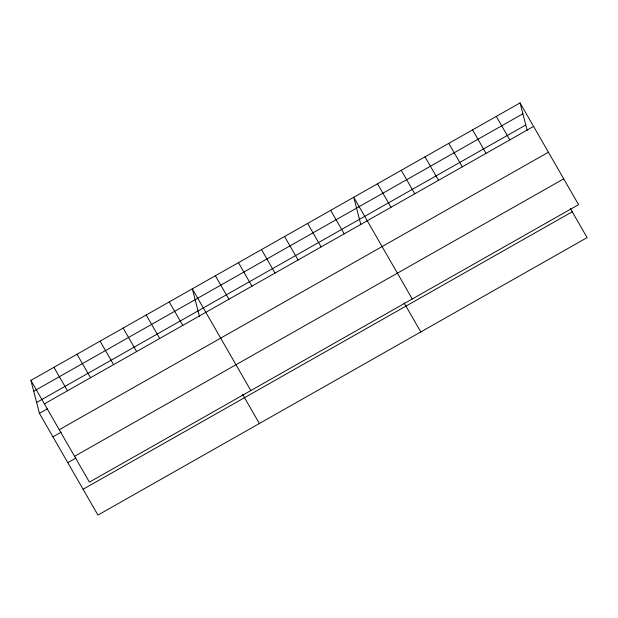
<?xml version="1.0" encoding="UTF-8"?>
<svg xmlns="http://www.w3.org/2000/svg" width="618" height="618" viewBox="0 0 618 618"><rect width="100%" height="100%" fill="white"/><g stroke="black" fill="none" stroke-linecap="round" stroke-linejoin="round"><path stroke-width="0.93" d="M30.9 380.394L520.062 102.92L578.564 204.658L89.401 482.133L30.9 380.394L39.436 413.342L97.938 515.08L587.1 237.606L570.337 208.459M33.72 391.264L522.874 113.789M36.616 402.465L525.779 124.998M44.403 403.886L533.566 126.412M39.436 413.342L47.671 408.668M59.258 429.703L548.413 152.229M52.947 436.826L61.182 432.16M74.554 456.308L563.716 178.834M67.795 462.65L76.029 457.977M83.09 489.255L572.253 211.781M496.3 116.4L509.811 139.884M472.538 129.873L486.049 153.364M448.784 143.353L462.287 166.845M425.022 156.833L438.533 180.317M401.267 170.305L414.771 193.797M377.505 183.785L391.009 207.269M412.245 299.004L353.743 197.258L360.873 224.774M404.025 302.797L420.788 331.951M330.684 210.344L344.195 233.828M307.625 223.422L321.128 246.914M284.566 236.501L298.069 259.993M261.507 249.587L275.01 273.071M238.448 262.665L251.951 286.157M215.381 275.744L228.892 299.236M250.823 390.568L192.322 288.83L199.452 316.339M242.604 394.361L259.359 423.515M169.262 301.908L182.766 325.4M146.203 314.987L159.707 338.479M123.144 328.073L136.648 351.557M100.085 341.151L113.588 364.643M77.018 354.23L90.529 377.722M53.959 367.316L67.47 390.8M520.062 102.92L527.193 130.429"/></g></svg>
